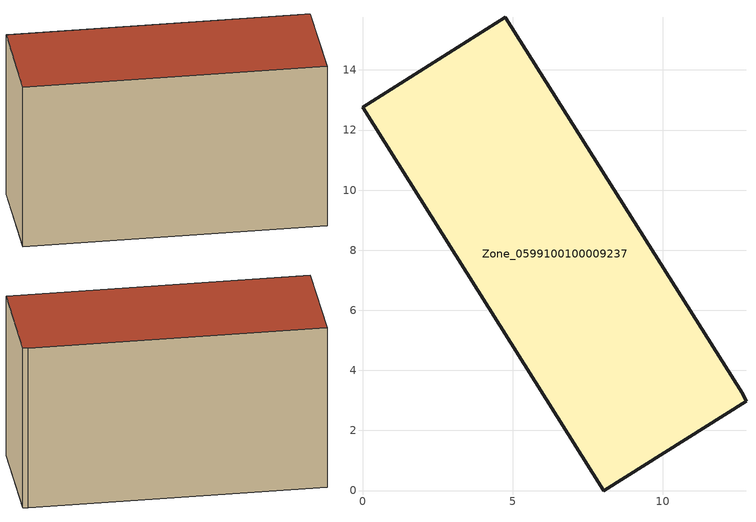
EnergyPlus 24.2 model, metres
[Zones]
Zone_0599100100009237
 floor ground (C_G): 8.03,0 0,12.75 4.75,15.75 12.66,3.23 12.77,2.98 z0
 wall outside (C_F): 0,12.75 8.03,0 12.77,2.98 12.66,3.23 4.75,15.75 0,12.75 z0:8.81
 roof outside (C_R): 12.77,2.98 12.66,3.23 4.75,15.75 0,12.75 8.03,0 z8.81
[BUILDING]
Pand.0599100100009237: North Axis=0; Terrain=City; Loads Convergence Tolerance Value=0.04; Temperature Convergence Tolerance Value=0.4; Solar Distribution=FullExterior; Maximum Number of Warmup Days=25; Minimum Number of Warmup Days=1
[Site:Location]
Rotterdam.The.Hague.AP_ZH_NLD Design_Conditions: Latitude=51.96; Longitude=4.45; Time Zone=1; Elevation=-4.5
[SITE:GROUNDTEMPERATURE:BUILDINGSURFACE]
18, 18, 18, 18, 18, 18, 18, 18, 18, 18, 18, 18
[MATERIAL] Thermal Absorptance=0.9; Solar Absorptance=0.7; Visible Absorptance=0.7
Name | Roughness | Thickness | Conductivity | Density | Specific Heat
G.TI.2015-2018 | MediumSmooth | 0.15 | 0.0428571 | 540 | 1210
F.TI.2015-2018 | Rough | 0.3 | 0.0666667 | 1920 | 840
R.TI.2015-2018 | MediumRough | 0.2 | 0.0333333 | 1500 | 1000
[CONSTRUCTION]
C_G: G.TI.2015-2018
C_F: F.TI.2015-2018
C_R: R.TI.2015-2018
[ZONE]
Zone_0599100100009237: Type=1; Multiplier=1; Ceiling Height=Autocalculate; Volume=Autocalculate; Floor Area=autocalculate; Part of Total Floor Area=Yes
[ZONEINFILTRATION:DESIGNFLOWRATE]
Infil_Zone_0599100100009237: Zone or ZoneList or Space or SpaceList=Zone_0599100100009237; Schedule=AlwaysOn; Design Flow Rate Calculation Method=Flow/Area; Flow Rate per Floor Area=0.0015; Constant Term Coefficient=1; Temperature Term Coefficient=0; Velocity Term Coefficient=0; Velocity Squared Term Coefficient=0
[HVACTEMPLATE:ZONE:IDEALLOADSAIRSYSTEM]
Zone_0599100100009237: Maximum Heating Supply Air Temperature=50; Minimum Cooling Supply Air Temperature=13; Maximum Heating Supply Air Humidity Ratio=0.0156; Minimum Cooling Supply Air Humidity Ratio=0.0077; Heating Limit=NoLimit; Cooling Limit=NoLimit; Dehumidification Control Type=ConstantSensibleHeatRatio; Cooling Sensible Heat Ratio=0.7; Dehumidification Setpoint=60; Humidification Control Type=None; Humidification Setpoint=30; Outdoor Air Method=None; Outdoor Air Flow Rate per Person=0.00944; Outdoor Air Flow Rate per Zone Floor Area=0; Outdoor Air Flow Rate per Zone=0; Demand Controlled Ventilation Type=None; Outdoor Air Economizer Type=NoEconomizer; Heat Recovery Type=None; Sensible Heat Recovery Effectiveness=0.7; Latent Heat Recovery Effectiveness=0.65
[ZONECONTROL:THERMOSTAT]
ThermostatControl_Zone_0599100100009237: Zone or ZoneList=Zone_0599100100009237; Control Type Schedule=DualSetpointControlType; Control 1=Thermostat_Zone_0599100100009237; Temperature Difference Between Cutout And Setpoint=0
[THERMOSTATSETPOINT:DUALSETPOINT]
Thermostat_Zone_0599100100009237: Heating Setpoint Temperature Schedule=HeatingSetpoint_Zone_0599100100009237; Cooling Setpoint Temperature Schedule=CoolingSetpoint_Zone_0599100100009237
[SCHEDULE:COMPACT]
HeatingSetpoint_Zone_0599100100009237: Through: 12/31, For: AllDays, Until: 24:00, 21
CoolingSetpoint_Zone_0599100100009237: Through: 12/31, For: AllDays, Until: 24:00, 24
DualSetpointControlType: Through: 12/31, For: AllDays, Until: 24:00, 4
AlwaysOn: Through: 12/31, For: AllDays, Until: 24:00, 1
